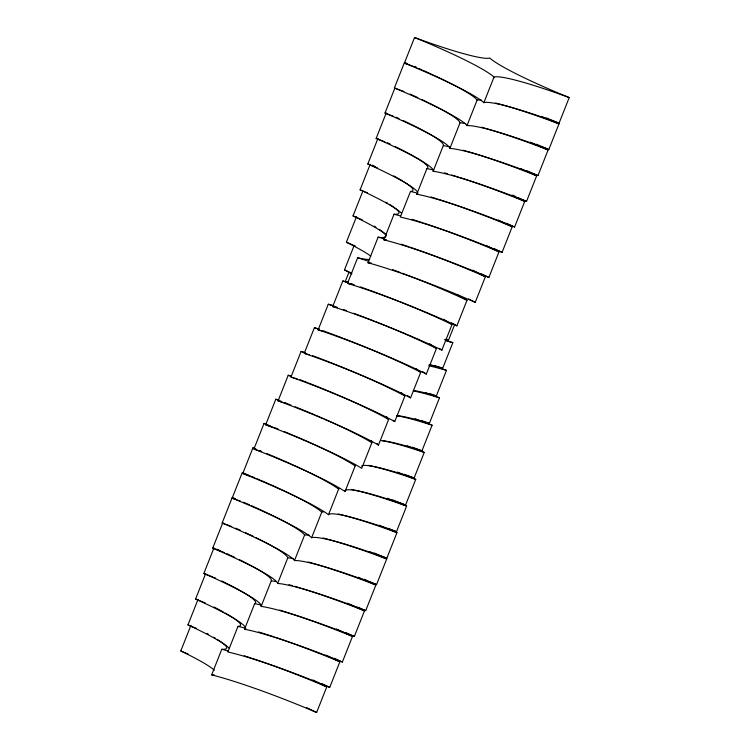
<?xml version="1.0" encoding="UTF-8"?>
<svg xmlns="http://www.w3.org/2000/svg" width="750" height="750" viewBox="0 0 750 750"><rect width="100%" height="100%" fill="white"/><g stroke="black" fill="none" stroke-linecap="round" stroke-linejoin="round"><path stroke-width="1.12" d="M369.431 551.522A102.966 10.05 21.6 0 0 386.709 558.966L376.575 584.559A102.966 10.05 21.6 0 0 294.488 560.569A102.966 10.05 21.6 0 0 222.15 522.994L232.284 497.4A102.966 10.05 21.6 0 1 235.416 498.713M541.678 116.447A102.966 10.05 21.6 0 0 558.975 123.9L548.841 149.484A102.966 10.05 21.6 0 0 466.997 125.625A102.966 10.05 21.6 0 0 394.387 87.966L404.513 62.372A102.966 10.05 21.6 0 1 407.644 63.694M379.209 525.178A102.966 10.05 21.6 0 0 396.966 532.631L386.831 558.225A102.966 10.05 21.6 0 0 311.625 537.731A102.966 10.05 21.6 0 0 232.162 498.141L242.297 472.547A102.966 10.05 21.6 0 1 249.703 475.613M404.409 63.094L414.544 37.5A102.966 10.05 21.6 0 0 489.75 57.994A102.966 10.05 21.6 0 0 569.212 97.584L559.078 123.178A102.966 10.05 21.6 0 0 483.872 102.684A102.966 10.05 21.6 0 0 404.409 63.094A102.966 10.05 21.6 0 0 412.762 66.122M358.238 577.228A102.966 10.05 21.6 0 0 375.863 585.028L365.728 610.622A102.966 10.05 21.6 0 0 277.65 583.453A102.966 10.05 21.6 0 0 212.737 548.109L222.872 522.516M530.494 142.181A102.966 10.05 21.6 0 0 548.109 149.981L537.975 175.575A102.966 10.05 21.6 0 0 449.897 148.397A102.966 10.05 21.6 0 0 384.984 113.053L394.697 88.537M387.506 498.253A102.966 10.05 21.6 0 0 406.622 506.1L396.488 531.684A102.966 10.05 21.6 0 0 328.491 514.725A102.966 10.05 21.6 0 0 242.775 473.494L252.9 447.9A102.966 10.05 21.6 0 0 254.962 448.641M347.606 603.178A102.966 10.05 21.6 0 0 364.481 610.856L354.356 636.45A102.966 10.05 21.6 0 0 261.141 606.403A102.966 10.05 21.6 0 0 203.85 573.469L213.984 547.875M520.819 168.6A102.966 10.05 21.6 0 0 536.672 175.809L526.538 201.403A102.966 10.05 21.6 0 0 433.144 171.253A102.966 10.05 21.6 0 0 376.153 138.412L386.288 112.819M397.481 472.087A102.966 10.05 21.6 0 0 415.734 479.381L405.609 504.975A102.966 10.05 21.6 0 0 345.038 491.531A102.966 10.05 21.6 0 0 253.922 449.025L264.047 423.431A102.966 10.05 21.6 0 0 266.297 424.209M336.516 628.959A102.966 10.05 21.6 0 0 352.5 636.45L342.366 662.044A102.966 10.05 21.6 0 0 244.519 629.25A102.966 10.05 21.6 0 0 195.572 599.053L205.697 573.459M511.584 195.272A102.966 10.05 21.6 0 0 524.747 201.403L514.612 226.997A102.966 10.05 21.6 0 0 416.766 194.194A102.966 10.05 21.6 0 0 367.819 163.997L377.944 138.412M371.719 440.494A102.966 10.05 21.6 0 0 371.85 442.734L361.725 468.319A102.966 10.05 21.6 0 0 265.669 424.809L275.803 399.216A102.966 10.05 21.6 0 0 279.028 400.284M401.428 213.141A102.966 10.05 21.6 0 0 360.094 189.825L370.228 164.231M229.078 648.131A102.966 10.05 21.6 0 0 187.95 624.891L198.075 599.297M386.719 416.559A102.966 10.05 21.6 0 0 388.612 419.475L378.478 445.069A102.966 10.05 21.6 0 0 278.081 400.856L288.216 375.262A102.966 10.05 21.6 0 0 291.272 376.238M214.294 670.153A102.966 10.05 21.6 0 0 180.787 650.962L190.922 625.369M386.541 235.106A102.966 10.05 21.6 0 0 353.034 215.906L362.747 191.381M401.344 392.447A102.966 10.05 21.6 0 0 404.906 395.991L394.772 421.575A102.966 10.05 21.6 0 0 290.963 377.034L301.097 351.441A102.966 10.05 21.6 0 0 305.447 352.753M370.866 256.144A102.966 10.05 21.6 0 0 346.388 242.213L356.522 216.628M416.166 368.738A102.966 10.05 21.6 0 0 420.712 372.272L410.587 397.856A102.966 10.05 21.6 0 0 304.247 353.316L314.381 327.722A102.966 10.05 21.6 0 0 319.397 329.147M429.694 343.753A102.966 10.05 21.6 0 0 436.453 348.45L426.319 374.034A102.966 10.05 21.6 0 0 318.141 329.831L328.275 304.237A102.966 10.05 21.6 0 0 333.581 305.625M351.759 274.003A102.966 10.05 21.6 0 0 344.494 269.869L354.206 245.344M443.663 319.247A102.966 10.05 21.6 0 0 452.025 324.488L441.9 350.081A102.966 10.05 21.6 0 0 332.681 306.581L342.816 280.988A102.966 10.05 21.6 0 0 348.422 282.291M345.122 281.897L348.919 272.306M457.153 294.525A102.966 10.05 21.6 0 0 467.006 300.272L456.881 325.856A102.966 10.05 21.6 0 0 347.503 283.369L357.638 257.784A102.966 10.05 21.6 0 0 369.684 259.528M472.828 270.159A102.966 10.05 21.6 0 0 485.381 276.741L475.247 302.325A102.966 10.05 21.6 0 0 367.987 262.762L378.122 237.169A102.966 10.05 21.6 0 0 386.025 236.016M312.956 679.969A102.966 10.05 21.6 0 0 326.756 686.906L316.622 712.5A102.966 10.05 21.6 0 0 211.65 674.878L221.784 649.284A102.966 10.05 21.6 0 0 217.247 639.412M486.094 245.391A102.966 10.05 21.6 0 0 499.003 251.859L488.869 277.453A102.966 10.05 21.6 0 0 383.906 239.831L394.031 214.238A102.966 10.05 21.6 0 0 389.494 204.366M225.15 612.994A102.966 10.05 21.6 0 1 237.975 626.4L227.85 651.994A102.966 10.05 21.6 0 1 329.728 687.384L339.853 661.8A102.966 10.05 21.6 0 1 325.903 655.05M403.153 181.35A102.966 10.05 21.6 0 1 410.466 191.456L400.331 217.05A102.966 10.05 21.6 0 1 502.078 252.356L512.203 226.762A102.966 10.05 21.6 0 1 498.216 220.013M244.519 629.25L254.653 603.656A102.966 10.05 21.6 0 0 235.144 587.794M416.766 194.194L426.9 168.609A102.966 10.05 21.6 0 0 407.391 152.747M433.144 171.253L443.269 145.659A102.966 10.05 21.6 0 0 410.747 124.153M261.141 606.403L271.275 580.809A102.966 10.05 21.6 0 1 275.597 581.531M277.65 583.453L287.775 557.859A102.966 10.05 21.6 0 1 293.494 558.591M449.897 148.397L460.031 122.812A102.966 10.05 21.6 0 1 465.741 123.544M294.488 560.569L304.622 534.975A102.966 10.05 21.6 0 1 309.15 535.191M466.997 125.625L477.122 100.031A102.966 10.05 21.6 0 1 481.613 100.228M311.625 537.731L321.759 512.137A102.966 10.05 21.6 0 1 323.691 511.828M483.872 102.684L494.006 77.091A102.966 10.05 21.6 0 1 569.212 97.584M328.491 514.725L338.625 489.131A102.966 10.05 21.6 0 1 339.722 488.475M345.038 491.531L355.172 465.938A102.966 10.05 21.6 0 1 355.453 464.962M444.966 339.497A102.966 10.05 21.6 0 1 448.434 340.331L454.762 324.337M428.897 364.959A102.966 10.05 21.6 0 1 442.706 368.259L452.841 342.666A102.966 10.05 21.6 0 1 444.938 339.966M413.231 390.384A102.966 10.05 21.6 0 1 436.331 395.953L446.466 370.369A102.966 10.05 21.6 0 1 430.969 364.809M397.434 415.65A102.966 10.05 21.6 0 1 429.347 423.422L439.481 397.828A102.966 10.05 21.6 0 1 425.794 392.803M381.084 440.681A102.966 10.05 21.6 0 1 421.969 450.787L432.103 425.194A102.966 10.05 21.6 0 1 414.975 418.697M361.584 466.088A102.966 10.05 21.6 0 1 414.122 478.012L424.247 452.419A102.966 10.05 21.6 0 1 407.025 445.716M413.822 66.328A102.966 10.05 21.6 0 1 416.85 67.641A102.966 10.05 21.6 0 1 413.794 66.487M418.847 68.513A102.966 10.05 21.6 0 1 421.819 69.825M422.794 70.256A102.966 10.05 21.6 0 1 431.344 74.119M432.384 74.597A102.966 10.05 21.6 0 1 477.122 100.031M495.525 103.012A102.966 10.05 21.6 0 1 558.975 123.9M403.95 91.528A102.966 10.05 21.6 0 1 394.387 87.966M548.841 149.484A102.966 10.05 21.6 0 1 540.562 145.969M539.541 145.538A102.966 10.05 21.6 0 1 536.512 144.225M378.122 237.169A102.966 10.05 21.6 0 1 384.131 238.875M401.128 244.191A102.966 10.05 21.6 0 1 408.741 246.75M409.856 247.134A102.966 10.05 21.6 0 1 485.381 276.741M371.391 263.072A102.966 10.05 21.6 0 1 367.987 262.762M374.175 226.134A102.966 10.05 21.6 0 1 375.975 227.222M379.331 229.388A102.966 10.05 21.6 0 1 385.575 234.741M355.472 246.159A102.966 10.05 21.6 0 1 346.388 242.213M475.247 302.325A102.966 10.05 21.6 0 1 468.6 298.931M481.416 127.209A102.966 10.05 21.6 0 1 485.363 128.316M486.384 128.606A102.966 10.05 21.6 0 1 548.109 149.981M409.922 93.994A102.966 10.05 21.6 0 1 412.734 95.278M413.775 95.747A102.966 10.05 21.6 0 1 417.872 97.65M421.819 99.516A102.966 10.05 21.6 0 1 428.372 102.684M429.394 103.191A102.966 10.05 21.6 0 1 460.031 122.812M393.591 116.353A102.966 10.05 21.6 0 1 384.984 113.053M537.975 175.575A102.966 10.05 21.6 0 1 529.941 172.078M528.966 171.638A102.966 10.05 21.6 0 1 527.016 170.775M414.544 37.5A102.966 10.05 21.6 0 1 494.006 77.091M559.078 123.178A102.966 10.05 21.6 0 1 550.622 119.672M549.581 119.241A102.966 10.05 21.6 0 1 546.459 117.919M443.269 145.659A102.966 10.05 21.6 0 1 449.616 146.794M463.275 150.206A102.966 10.05 21.6 0 1 465.6 150.862M466.622 151.153A102.966 10.05 21.6 0 1 536.672 175.809M396 117.188A102.966 10.05 21.6 0 1 399.113 118.612M403.134 120.497A102.966 10.05 21.6 0 1 409.828 123.703M384.778 141.806A102.966 10.05 21.6 0 1 376.153 138.412M526.538 201.403A102.966 10.05 21.6 0 1 517.875 197.522M515.784 196.566A102.966 10.05 21.6 0 1 512.7 195.131M387.216 142.688A102.966 10.05 21.6 0 1 390.15 144.075M394.988 146.419A102.966 10.05 21.6 0 1 406.528 152.287M426.9 168.609A102.966 10.05 21.6 0 1 433.837 170.091M444.478 172.894A102.966 10.05 21.6 0 1 447.525 173.766M451.781 175.031A102.966 10.05 21.6 0 1 458.681 177.178M459.703 177.506A102.966 10.05 21.6 0 1 524.747 201.403M377.475 167.888A102.966 10.05 21.6 0 1 367.819 163.997M514.612 226.997A102.966 10.05 21.6 0 1 506.344 223.191M372.225 165.169A102.966 10.05 21.6 0 1 375.169 166.566M393.666 175.903A102.966 10.05 21.6 0 1 402.281 180.816M410.466 191.456A102.966 10.05 21.6 0 1 416.231 192.834M430.931 196.969A102.966 10.05 21.6 0 1 436.809 198.787M437.822 199.106A102.966 10.05 21.6 0 1 446.194 201.834M447.281 202.2A102.966 10.05 21.6 0 1 512.203 226.762M367.5 192.891A102.966 10.05 21.6 0 1 360.094 189.825M502.078 252.356A102.966 10.05 21.6 0 1 494.278 248.653M394.031 214.238A102.966 10.05 21.6 0 1 400.491 215.944M412.013 219.338A102.966 10.05 21.6 0 1 415.416 220.397M416.428 220.725A102.966 10.05 21.6 0 1 422.672 222.75M423.741 223.097A102.966 10.05 21.6 0 1 499.003 251.859M386.503 239.794A102.966 10.05 21.6 0 1 383.906 239.831M385.847 202.172A102.966 10.05 21.6 0 1 387.741 203.287M362.381 219.863A102.966 10.05 21.6 0 1 353.034 215.906M488.869 277.453A102.966 10.05 21.6 0 1 481.631 273.891M396.656 415.706A102.966 10.05 21.6 0 1 432.103 425.194M378.478 445.069A102.966 10.05 21.6 0 1 377.044 443.428M421.969 450.787A102.966 10.05 21.6 0 1 412.378 447.188M288.216 375.262A102.966 10.05 21.6 0 1 291.394 376.444M299.953 379.678A102.966 10.05 21.6 0 1 307.5 382.603M308.569 383.025A102.966 10.05 21.6 0 1 335.119 393.891M336.15 394.322A102.966 10.05 21.6 0 1 388.612 419.475M286.059 403.359A102.966 10.05 21.6 0 1 278.081 400.856M264.047 423.431A102.966 10.05 21.6 0 1 270.516 425.972M274.819 427.697A102.966 10.05 21.6 0 1 278.034 428.991M284.419 431.606A102.966 10.05 21.6 0 1 292.8 435.122M293.831 435.553A102.966 10.05 21.6 0 1 355.172 465.938M368.091 465.347A102.966 10.05 21.6 0 1 415.734 479.381M261.666 451.669A102.966 10.05 21.6 0 1 253.922 449.025M405.609 504.975A102.966 10.05 21.6 0 1 396.984 501.581M395.906 501.15A102.966 10.05 21.6 0 1 392.691 499.856M328.275 304.237A102.966 10.05 21.6 0 1 337.181 307.294M343.322 309.469A102.966 10.05 21.6 0 1 346.434 310.584M353.803 313.294A102.966 10.05 21.6 0 1 364.5 317.334M365.578 317.756A102.966 10.05 21.6 0 1 374.203 321.122M375.281 321.553A102.966 10.05 21.6 0 1 436.453 348.45M446.531 341.034A102.966 10.05 21.6 0 1 452.841 342.666M324.441 331.472A102.966 10.05 21.6 0 1 318.141 329.831M442.706 368.259A102.966 10.05 21.6 0 1 434.803 365.559M426.319 374.034A102.966 10.05 21.6 0 1 422.484 371.531M314.381 327.722A102.966 10.05 21.6 0 1 319.453 329.513M323.588 330.984A102.966 10.05 21.6 0 1 333.056 334.462M334.116 334.856A102.966 10.05 21.6 0 1 342.694 338.1M343.762 338.522A102.966 10.05 21.6 0 1 420.712 372.272M428.944 365.831A102.966 10.05 21.6 0 1 446.466 370.369M309.262 354.741A102.966 10.05 21.6 0 1 304.247 353.316M436.331 395.953A102.966 10.05 21.6 0 1 429.197 393.441M410.587 397.856A102.966 10.05 21.6 0 1 407.541 395.625M448.434 340.331A102.966 10.05 21.6 0 1 445.294 339.309M342.816 280.988A102.966 10.05 21.6 0 1 348.084 282.712M351.337 283.8A102.966 10.05 21.6 0 1 354.272 284.803M360.281 286.884A102.966 10.05 21.6 0 1 378.019 293.325M379.088 293.719A102.966 10.05 21.6 0 1 452.025 324.488M441.9 350.081A102.966 10.05 21.6 0 1 439.012 348.384M337.238 307.65A102.966 10.05 21.6 0 1 332.681 306.581M413.869 391.05A102.966 10.05 21.6 0 1 439.481 397.828M394.772 421.575A102.966 10.05 21.6 0 1 393.159 420.244M429.347 423.422A102.966 10.05 21.6 0 1 420.975 420.375M301.097 351.441A102.966 10.05 21.6 0 1 305.259 352.95M312.656 355.669A102.966 10.05 21.6 0 1 320.147 358.5M321.216 358.912A102.966 10.05 21.6 0 1 329.841 362.259M330.919 362.681A102.966 10.05 21.6 0 1 404.906 395.991M297.413 378.966A102.966 10.05 21.6 0 1 290.963 377.034M275.803 399.216A102.966 10.05 21.6 0 1 281.175 401.269M285.487 402.947A102.966 10.05 21.6 0 1 290.878 405.066M295.181 406.781A102.966 10.05 21.6 0 1 303.722 410.269M304.772 410.7A102.966 10.05 21.6 0 1 314.184 414.656M315.216 415.087A102.966 10.05 21.6 0 1 323.306 418.594M324.291 419.034A102.966 10.05 21.6 0 1 371.85 442.734M382.987 440.756A102.966 10.05 21.6 0 1 424.247 452.419M274.116 427.575A102.966 10.05 21.6 0 1 265.669 424.809M414.122 478.012A102.966 10.05 21.6 0 1 404.438 474.281M357.638 257.784A102.966 10.05 21.6 0 1 368.897 261.384M392.634 269.662A102.966 10.05 21.6 0 1 400.05 272.4M402.178 273.206A102.966 10.05 21.6 0 1 467.006 300.272M352.406 284.344A102.966 10.05 21.6 0 1 347.503 283.369M351.797 273.216A102.966 10.05 21.6 0 1 344.494 269.869M456.881 325.856A102.966 10.05 21.6 0 1 451.528 322.856M338.297 513.994A102.966 10.05 21.6 0 1 340.603 514.547M341.597 514.791A102.966 10.05 21.6 0 1 396.966 532.631M386.831 558.225A102.966 10.05 21.6 0 1 378.375 554.728M377.325 554.288A102.966 10.05 21.6 0 1 374.213 552.966M251.794 476.484A102.966 10.05 21.6 0 1 254.916 477.806M256.978 478.688A102.966 10.05 21.6 0 1 260.044 480M261.056 480.441A102.966 10.05 21.6 0 1 269.981 484.359M271.069 484.847A102.966 10.05 21.6 0 1 321.759 512.137M240.516 501.169A102.966 10.05 21.6 0 1 232.162 498.141M243.6 502.228A102.966 10.05 21.6 0 1 249.562 504.844M251.625 505.763A102.966 10.05 21.6 0 1 259.078 509.138M260.109 509.616A102.966 10.05 21.6 0 1 304.622 534.975M323.147 538.022A102.966 10.05 21.6 0 1 386.709 558.966M231.722 526.556A102.966 10.05 21.6 0 1 222.15 522.994M376.575 584.559A102.966 10.05 21.6 0 1 368.306 581.044M367.284 580.603A102.966 10.05 21.6 0 1 364.256 579.291M235.762 528.178A102.966 10.05 21.6 0 1 240.487 530.325M245.616 532.697A102.966 10.05 21.6 0 1 248.597 534.094M249.572 534.562A102.966 10.05 21.6 0 1 253.378 536.391M256.125 537.731A102.966 10.05 21.6 0 1 287.775 557.859M308.222 562.003A102.966 10.05 21.6 0 1 313.116 563.362M314.137 563.653A102.966 10.05 21.6 0 1 375.863 585.028M224.541 552.609A102.966 10.05 21.6 0 1 222.413 551.803M221.344 551.4A102.966 10.05 21.6 0 1 212.737 548.109M365.728 610.622A102.966 10.05 21.6 0 1 357.694 607.125M351.516 489.412A102.966 10.05 21.6 0 1 353.541 489.834M354.609 490.069A102.966 10.05 21.6 0 1 406.622 506.1M396.488 531.684A102.966 10.05 21.6 0 1 387.909 528.225M252.9 447.9A102.966 10.05 21.6 0 1 256.125 449.194M259.341 450.497A102.966 10.05 21.6 0 1 261.478 451.369M266.775 453.553A102.966 10.05 21.6 0 1 270.975 455.306M272.016 455.747A102.966 10.05 21.6 0 1 281.241 459.694M282.244 460.134A102.966 10.05 21.6 0 1 290.109 463.612M291.188 464.1A102.966 10.05 21.6 0 1 338.625 489.131M250.912 476.363A102.966 10.05 21.6 0 1 242.775 473.494M254.653 603.656A102.966 10.05 21.6 0 1 261.591 605.147M279.534 610.078A102.966 10.05 21.6 0 1 352.5 636.45M342.366 662.044A102.966 10.05 21.6 0 1 334.097 658.237M221.681 580.95A102.966 10.05 21.6 0 1 234.281 587.334M205.228 602.934A102.966 10.05 21.6 0 1 195.572 599.053M288.938 584.7A102.966 10.05 21.6 0 1 292.331 585.637M294.516 586.256A102.966 10.05 21.6 0 1 300.9 588.159M301.866 588.45A102.966 10.05 21.6 0 1 364.481 610.856M215.7 578.1A102.966 10.05 21.6 0 1 213.544 577.266M212.475 576.853A102.966 10.05 21.6 0 1 203.85 573.469M354.356 636.45A102.966 10.05 21.6 0 1 345.675 632.559M216.919 549.178A102.966 10.05 21.6 0 1 219.816 550.472M226.828 553.669A102.966 10.05 21.6 0 1 229.866 555.084M230.859 555.553A102.966 10.05 21.6 0 1 234.75 557.409M239.531 559.725A102.966 10.05 21.6 0 1 271.275 580.809M213.975 607.022A102.966 10.05 21.6 0 1 223.341 611.981M237.975 626.4A102.966 10.05 21.6 0 1 245.878 628.341M258.516 631.95A102.966 10.05 21.6 0 1 264.413 633.778M265.425 634.097A102.966 10.05 21.6 0 1 273.825 636.834M274.903 637.2A102.966 10.05 21.6 0 1 339.853 661.8M196.416 628.387A102.966 10.05 21.6 0 1 187.95 624.891M329.728 687.384A102.966 10.05 21.6 0 1 321.947 683.691M206.738 633.375A102.966 10.05 21.6 0 1 208.669 634.425M213.6 637.219A102.966 10.05 21.6 0 1 215.494 638.334M214.256 674.841A102.966 10.05 21.6 0 1 211.65 674.878M221.784 649.284A102.966 10.05 21.6 0 1 228.234 651M244.181 655.772A102.966 10.05 21.6 0 1 250.425 657.797M251.494 658.144A102.966 10.05 21.6 0 1 326.756 686.906M188.034 654.038A102.966 10.05 21.6 0 1 180.787 650.962M316.622 712.5A102.966 10.05 21.6 0 1 306.478 707.466"/></g></svg>
